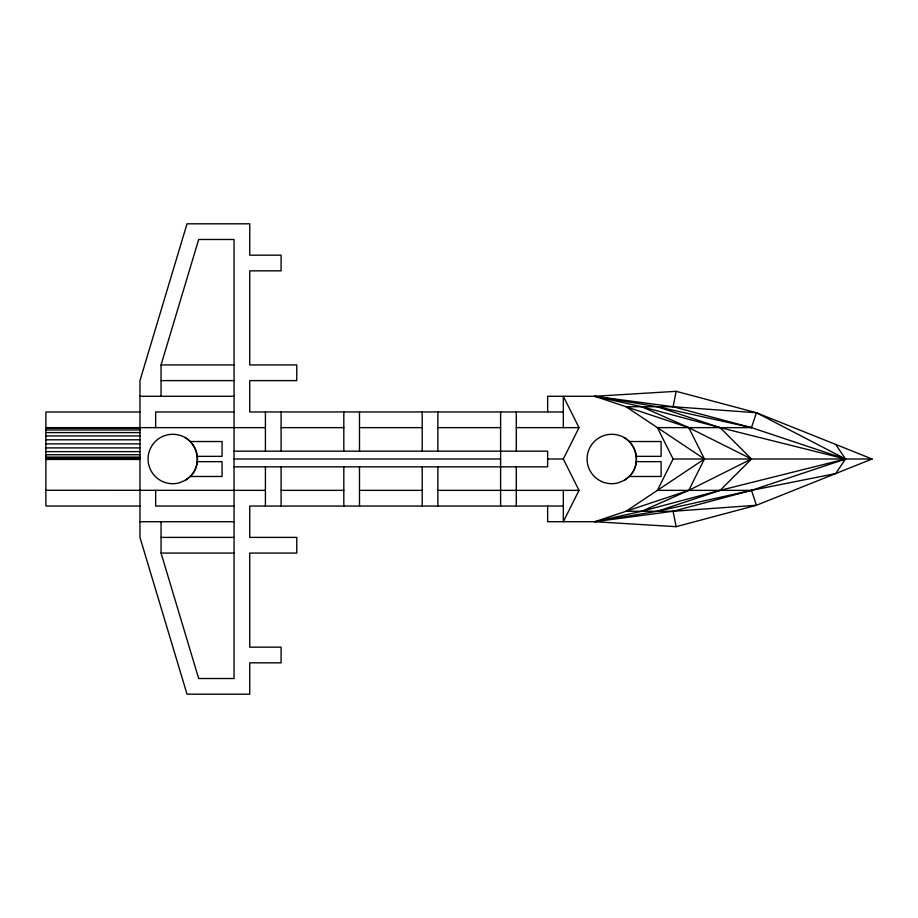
<?xml version="1.0" encoding="UTF-8"?>
<svg xmlns="http://www.w3.org/2000/svg" width="918" height="918" viewBox="0 0 918 918"><rect width="100%" height="100%" fill="white"/><g stroke="black" fill="none" stroke-linecap="round" stroke-linejoin="round"><path stroke-width="1.38" d="M547.644 411.964L547.644 396.278L594.692 396.278L657.403 406.731L720.125 427.639L751.486 459L688.764 490.361L594.692 521.722L641.728 511.269L688.764 490.361L704.439 459L626.042 406.731L673.089 406.731L676.153 391.32L756.432 412.733L872.1 459L756.432 505.267L676.153 526.68L594.692 521.722L547.644 521.722L547.644 506.036M161.052 396.278L161.052 364.928L198.678 239.483L234.056 239.483L234.056 678.517L198.678 678.517L161.052 553.072L161.052 521.722M657.403 406.731L751.486 427.639L756.432 412.733L845.558 459L835.701 473.562L751.486 490.361L657.403 511.269L594.692 521.722L673.089 511.269L756.432 505.267L751.486 490.361L657.403 490.361L673.089 459L657.403 427.639L751.486 427.639L845.558 459L835.701 444.438M563.331 490.361L563.331 521.722L579.006 490.361L563.331 459L579.006 427.639L563.331 396.278L563.331 427.639M190.233 476.476C203.532 463.946 196.934 439.332 179.159 435.132A24.706 24.706 0 0 0 148.05 459A24.706 24.706 0 0 0 179.159 482.868L185.115 480.401L190.233 476.476L222.076 476.476L222.076 461.651L197.118 461.651M629.266 476.476C642.566 463.946 635.967 439.332 618.181 435.132A24.706 24.706 0 0 0 587.084 459A24.706 24.706 0 0 0 618.181 482.868L624.148 480.401L629.266 476.476L661.109 476.476L661.109 461.651L636.151 461.651M657.403 511.269L720.125 490.361L845.558 459L720.125 427.639L641.728 406.731L594.692 396.278L676.153 391.32M845.558 459L751.486 490.361L673.089 511.269L626.042 511.269L704.439 459L688.764 427.639L641.728 406.731M641.728 511.269L720.125 490.361L751.486 459L688.764 427.639L594.692 396.278L673.089 406.731L756.432 412.733M161.052 364.928L234.056 364.928M161.052 380.603L234.056 380.603M139.972 396.278L234.056 396.278M139.972 411.998L45.9 411.998L45.9 506.036L139.972 506.036M234.056 411.964L155.658 411.964L155.658 427.639M563.331 411.964L249.73 411.964L249.73 380.603L296.778 380.603L296.778 364.928L249.73 364.928L249.73 270.844L281.092 270.844L281.092 255.17L249.73 255.17L249.73 223.808L187.02 223.808L139.972 380.603L139.972 537.397L187.02 694.192L249.73 694.192L249.73 662.83L281.092 662.83L281.092 647.156L249.73 647.156L249.73 553.072L296.778 553.072L296.778 537.397L249.73 537.397L249.73 506.036L563.331 506.036M45.9 427.639L265.417 427.639M281.092 427.639L343.814 427.639M359.489 427.639L422.211 427.639M437.886 427.639L500.608 427.639M516.283 427.639L579.006 427.639M45.9 427.88L139.972 427.88M45.9 428.236L139.972 428.236M45.9 429.957L139.972 429.957M45.9 432.596L139.972 432.596M45.9 435.947L139.972 435.947M45.9 439.791L139.972 439.791M190.233 441.524L222.076 441.524L222.076 456.349L197.118 456.349M629.266 441.524L661.109 441.524L661.109 456.349L636.151 456.349M45.9 443.864L139.972 443.864M45.9 447.904L139.972 447.904M234.056 451.163L547.644 451.163L547.644 466.837L234.056 466.837M45.9 451.61L139.972 451.61M45.9 454.743L139.972 454.743M45.9 457.095L139.972 457.095M45.9 458.139L139.972 458.139M45.9 458.495L139.972 458.495M61.575 459L139.972 459M234.056 459L500.608 459M547.644 459L563.331 459M673.089 459L872.1 459M45.9 459.448L139.972 459.448M45.9 490.281L265.417 490.361M281.092 490.361L343.814 490.361M359.489 490.361L422.211 490.361M437.886 490.361L579.006 490.361M234.056 506.036L155.658 506.036L155.658 490.361M139.972 521.722L234.056 521.722M161.052 537.397L234.056 537.397M161.052 553.072L234.056 553.072M673.089 406.731L751.486 427.639M673.089 511.269L676.153 526.68M516.283 411.964L516.283 451.163M516.283 466.837L516.283 506.036M500.608 411.964L500.608 506.036M437.886 411.964L437.886 451.163M437.886 466.837L437.886 506.036M422.211 411.964L422.211 451.163M422.211 466.837L422.211 506.036M359.489 411.964L359.489 451.163M359.489 466.837L359.489 506.036M343.814 411.964L343.814 451.163M343.814 466.837L343.814 506.036M281.092 411.964L281.092 451.163M281.092 466.837L281.092 506.036M265.417 411.964L265.417 451.163M265.417 466.837L265.417 506.036M61.575 458.139L61.575 459.47M185.115 437.599A24.706 24.706 0 0 1 185.115 480.401M624.148 437.599A24.706 24.706 0 0 1 624.148 480.401"/></g></svg>
